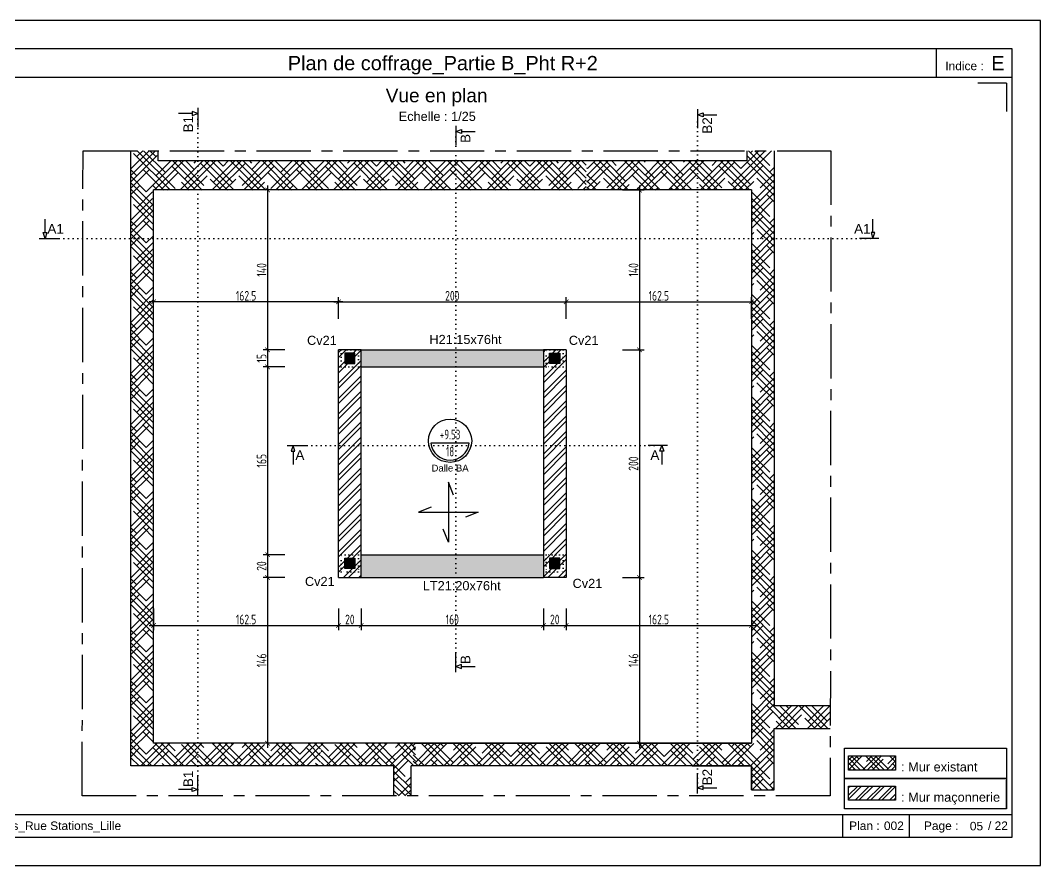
# Model space of a CAD drawing. Header units: millimetres. Extents: x -14819 to 43195, y -10328 to 20814.
# Drawn here: x 19525 to 20421, y 6400 to 7143 of the extents above; entities that cross this region are included whole.
import ezdxf
from ezdxf.enums import TextEntityAlignment as Align

# ---------------------------------------------------------------- set-up
doc = ezdxf.new("R2010")
doc.units = ezdxf.units.MM
doc.header["$PDMODE"] = 3
doc.linetypes.add('AXES', pattern=[50.8, 31.75, -6.35, 6.35, -6.35])
doc.linetypes.add('POINTILLE', pattern=[6.35, 0, -6.35])
for name, color, linetype, lineweight in [('--STR- Porteurs_verticaux', 4, 'Continuous', 35), ('-SOCNA- Fer- Coffrage', 173, 'Continuous', 25), ('Mur_coupe', 7, 'Continuous', 25)]:
    doc.layers.add(name, color=color, linetype=linetype, lineweight=lineweight)
for name, color, linetype in [('-SOCNA- 0', 255, 'Continuous'), ('-SOCNA- Divers', 7, 'Continuous'), ('-SOCNA- Text', 255, 'Continuous'), ('-SOCNA- Textes', 7, 'Continuous')]:
    doc.layers.add(name, color=color, linetype=linetype)
doc.layers.add('-SOCNA- Visible', color=66, linetype='Continuous', plot=False)
doc.styles.add('-ST-Arial', font='arial.ttf')
doc.styles.add('-ST-Isocp', font='isocp.shx', dxfattribs={"width": 0.8})
doc.styles.add('SOCNA- Arial', font='arial.ttf')
doc.dimstyles.new('Copie de -ST-25s', dxfattribs={"dimtxt": 8.5, "dimasz": 4, "dimexe": 4, "dimexo": 5, "dimgap": 1, "dimtad": 1, "dimdec": 1, "dimrnd": 0.5, "dimdsep": 46, "dimtxsty": '-ST-Isocp', "dimblk": 'ARCHTICK', "dimcen": 1.5, "dimdle": 4, "dimclrd": 30, "dimclre": 30, "dimclrt": 6, "dimadec": 1, "dimazin": 0, "dimtfac": 1, "dimtdec": 1, "dimtofl": 0, "dimtmove": 0, "dimatfit": 3, "dimfxl": 15, "dimfxlon": 1, "dimtolj": 1, "dimtzin": 0, "dimlwd": -1, "dimlwe": -1, "dimarcsym": 0})
pattern_1 = [(45, (-14646.7993, 9080.033), (8.4189901, 14.0316502), [63.5, -31.75]), (135, (-14646.7993, 9080.033), (8.4189901, -14.0316502), [63.5, -31.75])]

# ---------------------------------------------------------------- blocks, each defined once
blk = doc.blocks.new('_ArchTick')
at = {"color": 0, "linetype": 'ByBlock', "const_width": 0.15}
blk.add_lwpolyline([(-0.5, -0.5), (0.5, 0.5)], dxfattribs=at)
blk = doc.blocks.new('*D392')
at = {"layer": '-SOCNA- Fer- Coffrage', "color": 30, "ltscale": 1.5, "transparency": 16777216}
for p, q in [((19641.78, 6626.16), (19641.78, 6607.16)), ((19804.08, 6626.16), (19804.08, 6607.16)), ((19637.78, 6611.16), (19808.08, 6611.16))]:
    blk.add_line(p, q, dxfattribs=at)
at = {"layer": 'Defpoints', "color": 0, "ltscale": 1.5, "transparency": 16777216}
for p in [(19804.08, 6690.23), (19641.78, 6677.92), (19804.08, 6611.16)]:
    blk.add_point(p, dxfattribs=at)
at = {"layer": '-SOCNA- Fer- Coffrage', "color": 30, "ltscale": 1.5, "transparency": 16777216, "xscale": 4, "yscale": 4, "zscale": 4, "rotation": 180}
blk.add_blockref('_ArchTick', (19641.78, 6611.16), dxfattribs=at)
at = {"layer": '-SOCNA- Fer- Coffrage', "color": 30, "ltscale": 1.5, "transparency": 16777216, "xscale": 4, "yscale": 4, "zscale": 4}
blk.add_blockref('_ArchTick', (19804.08, 6611.16), dxfattribs=at)
at = {"layer": '-SOCNA- Fer- Coffrage', "color": 6, "ltscale": 1.5, "transparency": 16777216, "insert": (19722.93, 6616.41), "char_height": 8.5, "attachment_point": 5, "style": '-ST-Isocp'}
blk.add_mtext('\\A1;162.5', dxfattribs=at)
blk = doc.blocks.new('*D393')
at = {"layer": '-SOCNA- Fer- Coffrage', "color": 30, "ltscale": 1.5, "transparency": 16777216}
for p, q in [((19804.08, 6626.16), (19804.08, 6607.16)), ((19824.08, 6626.16), (19824.08, 6607.16)), ((19800.08, 6611.16), (19828.08, 6611.16))]:
    blk.add_line(p, q, dxfattribs=at)
at = {"layer": 'Defpoints', "color": 0, "ltscale": 1.5, "transparency": 16777216}
for p in [(19824.08, 6695.7), (19804.08, 6690.23), (19824.08, 6611.16)]:
    blk.add_point(p, dxfattribs=at)
at = {"layer": '-SOCNA- Fer- Coffrage', "color": 30, "ltscale": 1.5, "transparency": 16777216, "xscale": 4, "yscale": 4, "zscale": 4, "rotation": 180}
blk.add_blockref('_ArchTick', (19804.08, 6611.16), dxfattribs=at)
at = {"layer": '-SOCNA- Fer- Coffrage', "color": 30, "ltscale": 1.5, "transparency": 16777216, "xscale": 4, "yscale": 4, "zscale": 4}
blk.add_blockref('_ArchTick', (19824.08, 6611.16), dxfattribs=at)
at = {"layer": '-SOCNA- Fer- Coffrage', "color": 6, "ltscale": 1.5, "transparency": 16777216, "insert": (19814.08, 6616.41), "char_height": 8.5, "attachment_point": 5, "style": '-ST-Isocp'}
blk.add_mtext('\\A1;20', dxfattribs=at)
blk = doc.blocks.new('*D394')
at = {"layer": '-SOCNA- Fer- Coffrage', "color": 30, "ltscale": 1.5, "transparency": 16777216}
for p, q in [((19824.08, 6626.16), (19824.08, 6607.16)), ((19984.08, 6626.16), (19984.08, 6607.16)), ((19820.08, 6611.16), (19988.08, 6611.16))]:
    blk.add_line(p, q, dxfattribs=at)
at = {"layer": 'Defpoints', "color": 0, "ltscale": 1.5, "transparency": 16777216}
for p in [(19824.08, 6695.7), (19984.08, 6695.7), (19984.08, 6611.16)]:
    blk.add_point(p, dxfattribs=at)
at = {"layer": '-SOCNA- Fer- Coffrage', "color": 30, "ltscale": 1.5, "transparency": 16777216, "xscale": 4, "yscale": 4, "zscale": 4, "rotation": 180}
blk.add_blockref('_ArchTick', (19824.08, 6611.16), dxfattribs=at)
at = {"layer": '-SOCNA- Fer- Coffrage', "color": 30, "ltscale": 1.5, "transparency": 16777216, "xscale": 4, "yscale": 4, "zscale": 4}
blk.add_blockref('_ArchTick', (19984.08, 6611.16), dxfattribs=at)
at = {"layer": '-SOCNA- Fer- Coffrage', "color": 6, "ltscale": 1.5, "transparency": 16777216, "insert": (19904.08, 6616.41), "char_height": 8.5, "attachment_point": 5, "style": '-ST-Isocp'}
blk.add_mtext('\\A1;160', dxfattribs=at)
blk = doc.blocks.new('*D379')
at = {"layer": '-SOCNA- Fer- Coffrage', "color": 30, "ltscale": 1.5, "transparency": 16777216}
for p, q in [((19984.08, 6626.16), (19984.08, 6607.16)), ((20004.08, 6626.16), (20004.08, 6607.16)), ((19980.08, 6611.16), (20008.08, 6611.16))]:
    blk.add_line(p, q, dxfattribs=at)
at = {"layer": 'Defpoints', "color": 0, "ltscale": 1.5, "transparency": 16777216}
for p in [(19984.08, 6695.7), (20004.08, 6699.15), (20004.08, 6611.16)]:
    blk.add_point(p, dxfattribs=at)
at = {"layer": '-SOCNA- Fer- Coffrage', "color": 30, "ltscale": 1.5, "transparency": 16777216, "xscale": 4, "yscale": 4, "zscale": 4, "rotation": 180}
blk.add_blockref('_ArchTick', (19984.08, 6611.16), dxfattribs=at)
at = {"layer": '-SOCNA- Fer- Coffrage', "color": 30, "ltscale": 1.5, "transparency": 16777216, "xscale": 4, "yscale": 4, "zscale": 4}
blk.add_blockref('_ArchTick', (20004.08, 6611.16), dxfattribs=at)
at = {"layer": '-SOCNA- Fer- Coffrage', "color": 6, "ltscale": 1.5, "transparency": 16777216, "insert": (19994.08, 6616.41), "char_height": 8.5, "attachment_point": 5, "style": '-ST-Isocp'}
blk.add_mtext('\\A1;20', dxfattribs=at)
blk = doc.blocks.new('*D380')
at = {"layer": '-SOCNA- Fer- Coffrage', "color": 30, "ltscale": 1.5, "transparency": 16777216}
for p, q in [((20004.08, 6626.16), (20004.08, 6607.16)), ((20166.78, 6626.16), (20166.78, 6607.16)), ((20000.08, 6611.16), (20170.78, 6611.16))]:
    blk.add_line(p, q, dxfattribs=at)
at = {"layer": 'Defpoints', "color": 0, "ltscale": 1.5, "transparency": 16777216}
for p in [(20004.08, 6699.15), (20166.78, 6659.72), (20166.78, 6611.16)]:
    blk.add_point(p, dxfattribs=at)
at = {"layer": '-SOCNA- Fer- Coffrage', "color": 30, "ltscale": 1.5, "transparency": 16777216, "xscale": 4, "yscale": 4, "zscale": 4, "rotation": 180}
blk.add_blockref('_ArchTick', (20004.08, 6611.16), dxfattribs=at)
at = {"layer": '-SOCNA- Fer- Coffrage', "color": 30, "ltscale": 1.5, "transparency": 16777216, "xscale": 4, "yscale": 4, "zscale": 4}
blk.add_blockref('_ArchTick', (20166.78, 6611.16), dxfattribs=at)
at = {"layer": '-SOCNA- Fer- Coffrage', "color": 6, "ltscale": 1.5, "transparency": 16777216, "insert": (20085.43, 6616.41), "char_height": 8.5, "attachment_point": 5, "style": '-ST-Isocp'}
blk.add_mtext('\\A1;162.5', dxfattribs=at)
blk = doc.blocks.new('*D381')
at = {"layer": '-SOCNA- Fer- Coffrage', "color": 30, "ltscale": 1.5, "transparency": 16777216}
for p, q in [((19756.85, 6993.72), (19737.85, 6993.72)), ((19741.85, 6997.72), (19741.85, 6849.35)), ((19756.85, 6853.35), (19737.85, 6853.35))]:
    blk.add_line(p, q, dxfattribs=at)
at = {"layer": 'Defpoints', "color": 0, "ltscale": 1.5, "transparency": 16777216}
for p in [(19846.69, 6993.72), (19741.85, 6853.35), (19847.19, 6853.35)]:
    blk.add_point(p, dxfattribs=at)
at = {"layer": '-SOCNA- Fer- Coffrage', "color": 30, "ltscale": 1.5, "transparency": 16777216, "xscale": 4, "yscale": 4, "zscale": 4}
for p, rotation in [((19741.85, 6993.72), 90), ((19741.85, 6853.35), 270)]:
    blk.add_blockref('_ArchTick', p, dxfattribs=dict(at, rotation=rotation))
at = {"layer": '-SOCNA- Fer- Coffrage', "color": 6, "ltscale": 1.5, "transparency": 16777216, "insert": (19736.6, 6923.54), "char_height": 8.5, "attachment_point": 5, "rotation": 90, "style": '-ST-Isocp'}
blk.add_mtext('\\A1;140', dxfattribs=at)
blk = doc.blocks.new('*D382')
at = {"layer": '-SOCNA- Fer- Coffrage', "color": 30, "ltscale": 1.5, "transparency": 16777216}
for p, q in [((19741.85, 6857.35), (19741.85, 6834.35)), ((19756.85, 6853.35), (19737.85, 6853.35)), ((19756.85, 6838.35), (19737.85, 6838.35))]:
    blk.add_line(p, q, dxfattribs=at)
at = {"layer": 'Defpoints', "color": 0, "ltscale": 1.5, "transparency": 16777216}
for p in [(19847.19, 6853.35), (19741.85, 6838.35), (19840.64, 6838.35)]:
    blk.add_point(p, dxfattribs=at)
at = {"layer": '-SOCNA- Fer- Coffrage', "color": 30, "ltscale": 1.5, "transparency": 16777216, "xscale": 4, "yscale": 4, "zscale": 4}
for p, rotation in [((19741.85, 6853.35), 90), ((19741.85, 6838.35), 270)]:
    blk.add_blockref('_ArchTick', p, dxfattribs=dict(at, rotation=rotation))
at = {"layer": '-SOCNA- Fer- Coffrage', "color": 6, "ltscale": 1.5, "transparency": 16777216, "insert": (19736.6, 6845.85), "char_height": 8.5, "attachment_point": 5, "rotation": 90, "style": '-ST-Isocp'}
blk.add_mtext('\\A1;15', dxfattribs=at)
blk = doc.blocks.new('*D383')
at = {"layer": '-SOCNA- Fer- Coffrage', "color": 30, "ltscale": 1.5, "transparency": 16777216}
for p, q in [((19756.85, 6838.35), (19737.85, 6838.35)), ((19741.85, 6842.35), (19741.85, 6669.35)), ((19756.85, 6673.35), (19737.85, 6673.35))]:
    blk.add_line(p, q, dxfattribs=at)
at = {"layer": 'Defpoints', "color": 0, "ltscale": 1.5, "transparency": 16777216}
for p in [(19840.64, 6838.35), (19741.85, 6673.35), (19842.58, 6673.35)]:
    blk.add_point(p, dxfattribs=at)
at = {"layer": '-SOCNA- Fer- Coffrage', "color": 30, "ltscale": 1.5, "transparency": 16777216, "xscale": 4, "yscale": 4, "zscale": 4}
for p, rotation in [((19741.85, 6838.35), 90), ((19741.85, 6673.35), 270)]:
    blk.add_blockref('_ArchTick', p, dxfattribs=dict(at, rotation=rotation))
at = {"layer": '-SOCNA- Fer- Coffrage', "color": 6, "ltscale": 1.5, "transparency": 16777216, "insert": (19736.6, 6755.85), "char_height": 8.5, "attachment_point": 5, "rotation": 90, "style": '-ST-Isocp'}
blk.add_mtext('\\A1;165', dxfattribs=at)
blk = doc.blocks.new('*D384')
at = {"layer": '-SOCNA- Fer- Coffrage', "color": 30, "ltscale": 1.5, "transparency": 16777216}
for p, q in [((20053.47, 6993.72), (20072.47, 6993.72)), ((20068.47, 6997.72), (20068.47, 6849.35)), ((20053.47, 6853.35), (20072.47, 6853.35))]:
    blk.add_line(p, q, dxfattribs=at)
at = {"layer": 'Defpoints', "color": 0, "ltscale": 1.5, "transparency": 16777216}
for p in [(20030.96, 6993.72), (20022.08, 6853.35), (20068.47, 6853.35)]:
    blk.add_point(p, dxfattribs=at)
at = {"layer": '-SOCNA- Fer- Coffrage', "color": 30, "ltscale": 1.5, "transparency": 16777216, "xscale": 4, "yscale": 4, "zscale": 4}
for p, rotation in [((20068.47, 6993.72), 90), ((20068.47, 6853.35), 270)]:
    blk.add_blockref('_ArchTick', p, dxfattribs=dict(at, rotation=rotation))
at = {"layer": '-SOCNA- Fer- Coffrage', "color": 6, "ltscale": 1.5, "transparency": 16777216, "insert": (20063.22, 6923.54), "char_height": 8.5, "attachment_point": 5, "rotation": 90, "style": '-ST-Isocp'}
blk.add_mtext('\\A1;140', dxfattribs=at)
blk = doc.blocks.new('*D385')
at = {"layer": '-SOCNA- Fer- Coffrage', "color": 30, "ltscale": 1.5, "transparency": 16777216}
for p, q in [((20068.47, 6857.35), (20068.47, 6649.35)), ((20053.47, 6853.35), (20072.47, 6853.35)), ((20053.47, 6653.35), (20072.47, 6653.35))]:
    blk.add_line(p, q, dxfattribs=at)
at = {"layer": 'Defpoints', "color": 0, "ltscale": 1.5, "transparency": 16777216}
for p in [(20022.08, 6853.35), (20001.79, 6653.35), (20068.47, 6653.35)]:
    blk.add_point(p, dxfattribs=at)
at = {"layer": '-SOCNA- Fer- Coffrage', "color": 30, "ltscale": 1.5, "transparency": 16777216, "xscale": 4, "yscale": 4, "zscale": 4}
for p, rotation in [((20068.47, 6853.35), 90), ((20068.47, 6653.35), 270)]:
    blk.add_blockref('_ArchTick', p, dxfattribs=dict(at, rotation=rotation))
at = {"layer": '-SOCNA- Fer- Coffrage', "color": 6, "ltscale": 1.5, "transparency": 16777216, "insert": (20063.22, 6753.35), "char_height": 8.5, "attachment_point": 5, "rotation": 90, "style": '-ST-Isocp'}
blk.add_mtext('\\A1;200', dxfattribs=at)
blk = doc.blocks.new('*D386')
at = {"layer": '-SOCNA- Fer- Coffrage', "color": 30, "ltscale": 1.5, "transparency": 16777216}
for p, q in [((20053.47, 6653.35), (20072.47, 6653.35)), ((20068.47, 6657.35), (20068.47, 6503.72)), ((20053.47, 6507.72), (20072.47, 6507.72))]:
    blk.add_line(p, q, dxfattribs=at)
at = {"layer": 'Defpoints', "color": 0, "ltscale": 1.5, "transparency": 16777216}
for p in [(20001.79, 6653.35), (20016.58, 6507.72), (20068.47, 6507.72)]:
    blk.add_point(p, dxfattribs=at)
at = {"layer": '-SOCNA- Fer- Coffrage', "color": 30, "ltscale": 1.5, "transparency": 16777216, "xscale": 4, "yscale": 4, "zscale": 4}
for p, rotation in [((20068.47, 6653.35), 90), ((20068.47, 6507.72), 270)]:
    blk.add_blockref('_ArchTick', p, dxfattribs=dict(at, rotation=rotation))
at = {"layer": '-SOCNA- Fer- Coffrage', "color": 6, "ltscale": 1.5, "transparency": 16777216, "insert": (20063.22, 6580.54), "char_height": 8.5, "attachment_point": 5, "rotation": 90, "style": '-ST-Isocp'}
blk.add_mtext('\\A1;146', dxfattribs=at)
blk = doc.blocks.new('*D387')
at = {"layer": '-SOCNA- Fer- Coffrage', "color": 30, "ltscale": 1.5, "transparency": 16777216}
for p, q in [((19804.08, 6880.53), (19804.08, 6899.53)), ((20004.08, 6880.53), (20004.08, 6899.53)), ((19800.08, 6895.53), (20008.08, 6895.53))]:
    blk.add_line(p, q, dxfattribs=at)
at = {"layer": 'Defpoints', "color": 0, "ltscale": 1.5, "transparency": 16777216}
for p in [(20004.08, 6895.53), (20004.08, 6853.35), (19804.08, 6833.48)]:
    blk.add_point(p, dxfattribs=at)
at = {"layer": '-SOCNA- Fer- Coffrage', "color": 30, "ltscale": 1.5, "transparency": 16777216, "xscale": 4, "yscale": 4, "zscale": 4, "rotation": 180}
blk.add_blockref('_ArchTick', (19804.08, 6895.53), dxfattribs=at)
at = {"layer": '-SOCNA- Fer- Coffrage', "color": 30, "ltscale": 1.5, "transparency": 16777216, "xscale": 4, "yscale": 4, "zscale": 4}
blk.add_blockref('_ArchTick', (20004.08, 6895.53), dxfattribs=at)
at = {"layer": '-SOCNA- Fer- Coffrage', "color": 6, "ltscale": 1.5, "transparency": 16777216, "insert": (19904.08, 6900.78), "char_height": 8.5, "attachment_point": 5, "style": '-ST-Isocp'}
blk.add_mtext('\\A1;200', dxfattribs=at)
blk = doc.blocks.new('*U377')
at = {"layer": '-SOCNA- 0', "color": 7}
for p, q in [((1917, 1385), (1917, 1435)), ((2050, 1385), (2050, 1425)), ((50, 1385), (2050, 1385)), ((50, 90), (2050, 90)), ((1752.4, 50), (1752.4, 90)), ((1870, 50), (1870, 90))]:
    blk.add_line(p, q, dxfattribs=at)
blk.add_lwpolyline([(50, 50), (2050, 50), (2050, 1435), (50, 1435)], close=True, dxfattribs=at)
at = {"layer": '-SOCNA- Visible', "color": 7}
for p, q in [((2040, 1375), (1990, 1375)), ((2040, 1375), (2040, 1325)), ((2040, 100), (2040, 150)), ((2040, 100), (1990, 100))]:
    blk.add_line(p, q, dxfattribs=at)
at = {"layer": '-SOCNA- Visible'}
blk.add_lwpolyline([(0, 0), (2100, 0), (2100, 1485), (0, 1485)], close=True, dxfattribs=at)
at = {"layer": '-SOCNA- Text', "color": 7, "style": 'SOCNA- Arial'}
for s, p in [('Indice :', (1932.6, 1405)), ('Plan : ', (1763.7, 70)), ('Page : ', (1895.1, 70)), ('/ 22', (2007.6, 70))]:
    blk.add_text(s, height=15, dxfattribs=at).set_placement(p, align=Align.MIDDLE_LEFT)
for tag, p in [('TITRE', (1050, 1410)), ('INDICE', (2024.9, 1410))]:
    blk.add_attdef(tag, text='', height=25, dxfattribs=at).set_placement(p, align=Align.MIDDLE_CENTER)
for tag, p in [("NOM_D'AFFAIRE", (160, 70)), ('PLAN', (1824.8, 70))]:
    blk.add_attdef(tag, text='', height=15, dxfattribs=at).set_placement(p, align=Align.MIDDLE_LEFT)
blk = doc.blocks.new('*U333')
at = {"layer": '-SOCNA- Textes', "color": 1}
for p, q in [((-77, 6.3), (-77, 6.3)), ((-11.8, -19), (-79.3, -19)), ((-12, -32.8), (-12, -32.8))]:
    blk.add_line(p, q, dxfattribs=at)
blk.add_circle((-45.6, -15), 38, dxfattribs=at)
blk.add_arc((-45.6, -15), 34, 186.7563, 353.2437, dxfattribs=at)
at = {"layer": '-SOCNA- Textes', "color": 6, "style": '-ST-Isocp', "width": 0.75}
blk.add_attdef('NIVEAU_FINI', text='', height=14, dxfattribs=at).set_placement((-45.6, 32.7), align=Align.MIDDLE_CENTER)
at = {"layer": '-SOCNA- Textes', "style": '-ST-Isocp', "width": 0.75}
for tag, p in [('NIVEAU_BRUT', (-45.6, -4)), ('EPAISSEUR_DE_LA_DALLE', (-45.6, -34))]:
    blk.add_attdef(tag, text='', height=17, dxfattribs=at).set_placement(p, align=Align.MIDDLE_CENTER)
at = {"layer": '-SOCNA- Textes', "color": 6, "style": '-ST-Arial'}
blk.add_attdef('INFO', text='', height=12, dxfattribs=at).set_placement((-45.6, -63), align=Align.MIDDLE_CENTER)
blk = doc.blocks.new('*U378')
at = {"layer": '-SOCNA- Divers', "color": 8}
for p, q in [((-779.7, 0), (-739.7, 0)), ((12, 0), (-28, 0))]:
    blk.add_line(p, q, dxfattribs=at)
at = {"layer": '-SOCNA- Divers', "color": 221, "linetype": 'POINTILLE', "ltscale": 1.5}
blk.add_line((0, 0), (-767.7, 0), dxfattribs=at)
at = {"layer": '-SOCNA- Divers'}
for points in [[(-767.7, 12), (-767.7, 40)], [(0, 12), (0, 40)]]:
    blk.add_lwpolyline(points, dxfattribs=at)
for points in [[(-767.7, 0), (-771.7, 12), (-763.7, 12)], [(0, 0), (4, 12), (-4, 12)]]:
    blk.add_lwpolyline(points, close=True, dxfattribs=at)
at = {"layer": '-SOCNA- Divers', "style": '-ST-Arial'}
blk.add_attdef('REP2', text='', height=20, rotation=180, dxfattribs=at).set_placement((-762.7, 19.7), align=Align.MIDDLE_RIGHT)
blk.add_attdef('REP1', text='', height=20, rotation=180, dxfattribs=at).set_placement((-5, 19.7), align=Align.MIDDLE_LEFT)
blk = doc.blocks.new('*U376')
at = {"layer": '-SOCNA- Divers', "color": 221, "linetype": 'POINTILLE', "ltscale": 1.5}
blk.add_line((0, 0), (-1113.9, 0), dxfattribs=at)
at = {"layer": '-SOCNA- Divers', "color": 8}
for p, q in [((12, 0), (-28, 0)), ((-1125.9, 0), (-1085.9, 0))]:
    blk.add_line(p, q, dxfattribs=at)
at = {"layer": '-SOCNA- Divers'}
for points in [[(-1113.9, 12), (-1113.9, 40)], [(0, 12), (0, 40)]]:
    blk.add_lwpolyline(points, dxfattribs=at)
for points in [[(-1113.9, 0), (-1117.9, 12), (-1109.9, 12)], [(0, 0), (4, 12), (-4, 12)]]:
    blk.add_lwpolyline(points, close=True, dxfattribs=at)
at = {"layer": '-SOCNA- Divers', "style": '-ST-Arial'}
blk.add_attdef('REP2', text='', height=20, rotation=180, dxfattribs=at).set_placement((-1108.9, 19.7), align=Align.MIDDLE_RIGHT)
blk.add_attdef('REP1', text='', height=20, rotation=180, dxfattribs=at).set_placement((-5, 19.7), align=Align.MIDDLE_LEFT)
blk = doc.blocks.new('*D388')
at = {"layer": '-SOCNA- Fer- Coffrage', "color": 30, "ltscale": 1.5, "transparency": 16777216}
for p, q in [((20004.08, 6880.53), (20004.08, 6899.53)), ((20166.78, 6880.53), (20166.78, 6899.53)), ((20000.08, 6895.53), (20170.78, 6895.53))]:
    blk.add_line(p, q, dxfattribs=at)
at = {"layer": 'Defpoints', "color": 0, "ltscale": 1.5, "transparency": 16777216}
for p in [(20166.78, 6895.53), (20166.78, 6843.35), (20004.08, 6835.11)]:
    blk.add_point(p, dxfattribs=at)
at = {"layer": '-SOCNA- Fer- Coffrage', "color": 30, "ltscale": 1.5, "transparency": 16777216, "xscale": 4, "yscale": 4, "zscale": 4, "rotation": 180}
blk.add_blockref('_ArchTick', (20004.08, 6895.53), dxfattribs=at)
at = {"layer": '-SOCNA- Fer- Coffrage', "color": 30, "ltscale": 1.5, "transparency": 16777216, "xscale": 4, "yscale": 4, "zscale": 4}
blk.add_blockref('_ArchTick', (20166.78, 6895.53), dxfattribs=at)
at = {"layer": '-SOCNA- Fer- Coffrage', "color": 6, "ltscale": 1.5, "transparency": 16777216, "insert": (20085.43, 6900.78), "char_height": 8.5, "attachment_point": 5, "style": '-ST-Isocp'}
blk.add_mtext('\\A1;162.5', dxfattribs=at)
blk = doc.blocks.new('*D389')
at = {"layer": '-SOCNA- Fer- Coffrage', "color": 30, "ltscale": 1.5, "transparency": 16777216}
for p, q in [((19641.78, 6880.53), (19641.78, 6899.53)), ((19804.08, 6880.53), (19804.08, 6899.53)), ((19808.08, 6895.53), (19637.78, 6895.53))]:
    blk.add_line(p, q, dxfattribs=at)
at = {"layer": 'Defpoints', "color": 0, "ltscale": 1.5, "transparency": 16777216}
for p in [(19641.78, 6895.53), (19641.78, 6853.35), (19804.08, 6826.26)]:
    blk.add_point(p, dxfattribs=at)
at = {"layer": '-SOCNA- Fer- Coffrage', "color": 30, "ltscale": 1.5, "transparency": 16777216, "xscale": 4, "yscale": 4, "zscale": 4, "rotation": 180}
blk.add_blockref('_ArchTick', (19641.78, 6895.53), dxfattribs=at)
at = {"layer": '-SOCNA- Fer- Coffrage', "color": 30, "ltscale": 1.5, "transparency": 16777216, "xscale": 4, "yscale": 4, "zscale": 4}
blk.add_blockref('_ArchTick', (19804.08, 6895.53), dxfattribs=at)
at = {"layer": '-SOCNA- Fer- Coffrage', "color": 6, "ltscale": 1.5, "transparency": 16777216, "insert": (19722.93, 6900.78), "char_height": 8.5, "attachment_point": 5, "style": '-ST-Isocp'}
blk.add_mtext('\\A1;162.5', dxfattribs=at)
blk = doc.blocks.new('A$C5A907F53')
at = {"layer": '-SOCNA- Fer- Coffrage', "ltscale": 1.5}
h = blk.add_hatch(color=244, dxfattribs=at)
h.dxf.hatch_style = 1
h.paths.add_polyline_path([(-3, 3), (-3, 12), (-12, 12), (-12, 3)])
at = {"layer": '-SOCNA- Fer- Coffrage', "color": 173, "ltscale": 1.5}
blk.add_lwpolyline([(-12, 12), (-3, 12), (-3, 3), (-12, 3)], close=True, dxfattribs=at)
at = {"layer": '-SOCNA- Visible', "color": 173, "linetype": 'POINTILLE', "ltscale": 0.5}
blk.add_lwpolyline([(-15, 15), (0, 15), (0, 0), (-15, 0)], close=True, dxfattribs=at)
blk = doc.blocks.new('*D390')
at = {"layer": '-SOCNA- Fer- Coffrage', "color": 30, "ltscale": 1.5, "transparency": 16777216}
for p, q in [((19756.85, 6653.35), (19737.85, 6653.35)), ((19741.85, 6657.35), (19741.85, 6503.72)), ((19756.85, 6507.72), (19737.85, 6507.72))]:
    blk.add_line(p, q, dxfattribs=at)
at = {"layer": 'Defpoints', "color": 0, "ltscale": 1.5, "transparency": 16777216}
for p in [(19804.08, 6653.35), (19741.85, 6507.72), (19809.08, 6507.72)]:
    blk.add_point(p, dxfattribs=at)
at = {"layer": '-SOCNA- Fer- Coffrage', "color": 30, "ltscale": 1.5, "transparency": 16777216, "xscale": 4, "yscale": 4, "zscale": 4}
for p, rotation in [((19741.85, 6653.35), 90), ((19741.85, 6507.72), 270)]:
    blk.add_blockref('_ArchTick', p, dxfattribs=dict(at, rotation=rotation))
at = {"layer": '-SOCNA- Fer- Coffrage', "color": 6, "ltscale": 1.5, "transparency": 16777216, "insert": (19736.6, 6580.54), "char_height": 8.5, "attachment_point": 5, "rotation": 90, "style": '-ST-Isocp'}
blk.add_mtext('\\A1;146', dxfattribs=at)
blk = doc.blocks.new('*D391')
at = {"layer": '-SOCNA- Fer- Coffrage', "color": 30, "ltscale": 1.5, "transparency": 16777216}
for p, q in [((19741.85, 6677.35), (19741.85, 6649.35)), ((19756.85, 6673.35), (19737.85, 6673.35)), ((19756.85, 6653.35), (19737.85, 6653.35))]:
    blk.add_line(p, q, dxfattribs=at)
at = {"layer": 'Defpoints', "color": 0, "ltscale": 1.5, "transparency": 16777216}
for p in [(19840.44, 6673.35), (19741.85, 6653.35), (19840.44, 6653.35)]:
    blk.add_point(p, dxfattribs=at)
at = {"layer": '-SOCNA- Fer- Coffrage', "color": 30, "ltscale": 1.5, "transparency": 16777216, "xscale": 4, "yscale": 4, "zscale": 4}
for p, rotation in [((19741.85, 6673.35), 90), ((19741.85, 6653.35), 270)]:
    blk.add_blockref('_ArchTick', p, dxfattribs=dict(at, rotation=rotation))
at = {"layer": '-SOCNA- Fer- Coffrage', "color": 6, "ltscale": 1.5, "transparency": 16777216, "insert": (19736.6, 6663.35), "char_height": 8.5, "attachment_point": 5, "rotation": 90, "style": '-ST-Isocp'}
blk.add_mtext('\\A1;20', dxfattribs=at)
blk = doc.blocks.new('-ST-portée_2_appuis')
at = {"layer": '-SOCNA- Divers'}
blk.add_lwpolyline([(-20, 6), (-35, 0), (35, 0), (20, -6)], dxfattribs=at)
blk = doc.blocks.new('A$C4DED6073')
at = {"layer": '-SOCNA- Divers'}
blk.add_blockref('-ST-portée_2_appuis', (0, 0), dxfattribs=at)
blk = doc.blocks.new('A$C2408086A')
at = {"color": 2, "ltscale": 1.5, "xscale": 1.5, "yscale": 1.5, "zscale": 1.5, "rotation": 180}
blk.add_blockref('A$C4DED6073', (-52.5, 0), dxfattribs=at)
blk = doc.blocks.new('*U342')
at = {"layer": '-SOCNA- Divers', "color": 221, "linetype": 'POINTILLE', "ltscale": 1.5}
blk.add_line((0, 0), (-1401, 0), dxfattribs=at)
at = {"layer": '-SOCNA- Divers', "color": 8}
for p, q in [((12, 0), (-28, 0)), ((-1413, 0), (-1373, 0))]:
    blk.add_line(p, q, dxfattribs=at)
at = {"layer": '-SOCNA- Divers'}
for points in [[(-1401, 12), (-1401, 40)], [(0, 12), (0, 40)]]:
    blk.add_lwpolyline(points, dxfattribs=at)
for points in [[(-1401, 0), (-1405, 12), (-1397, 12)], [(0, 0), (4, 12), (-4, 12)]]:
    blk.add_lwpolyline(points, close=True, dxfattribs=at)
at = {"layer": '-SOCNA- Divers', "style": '-ST-Arial'}
blk.add_attdef('REP2', text='', height=20, rotation=180, dxfattribs=at).set_placement((-1396, 19.7), align=Align.MIDDLE_RIGHT)
blk.add_attdef('REP1', text='', height=20, rotation=180, dxfattribs=at).set_placement((-5, 19.7), align=Align.MIDDLE_LEFT)
blk = doc.blocks.new('*U343')
at = {"layer": '-SOCNA- Divers', "color": 221, "linetype": 'POINTILLE', "ltscale": 1.5}
blk.add_line((0, 0), (-1407.5, 0), dxfattribs=at)
at = {"layer": '-SOCNA- Divers', "color": 8}
for p, q in [((12, 0), (-28, 0)), ((-1419.5, 0), (-1379.5, 0))]:
    blk.add_line(p, q, dxfattribs=at)
at = {"layer": '-SOCNA- Divers'}
for points in [[(0, 0), (4, -12), (-4, -12)], [(-1407.5, 0), (-1411.5, -12), (-1403.5, -12)]]:
    blk.add_lwpolyline(points, close=True, dxfattribs=at)
for points in [[(-1407.5, -12), (-1407.5, -40)], [(0, -12), (0, -40)]]:
    blk.add_lwpolyline(points, dxfattribs=at)
at = {"layer": '-SOCNA- Divers', "style": '-ST-Arial'}
blk.add_attdef('REP2', text='', height=20, rotation=180, dxfattribs=at).set_placement((-1402.5, -20), align=Align.MIDDLE_RIGHT)
blk.add_attdef('REP1', text='', height=20, rotation=180, dxfattribs=at).set_placement((-5, -20), align=Align.MIDDLE_LEFT)
blk = doc.blocks.new('*U341')
at = {"layer": '-SOCNA- Divers', "color": 221, "linetype": 'POINTILLE', "ltscale": 1.5}
blk.add_line((0, 0), (-1723.6, 0), dxfattribs=at)
at = {"layer": '-SOCNA- Divers', "color": 8}
for p, q in [((12, 0), (-28, 0)), ((-1735.6, 0), (-1695.6, 0))]:
    blk.add_line(p, q, dxfattribs=at)
at = {"layer": '-SOCNA- Divers'}
for points in [[(0, 0), (4, -12), (-4, -12)], [(-1723.6, 0), (-1727.6, -12), (-1719.6, -12)]]:
    blk.add_lwpolyline(points, close=True, dxfattribs=at)
for points in [[(-1723.6, -12), (-1723.6, -40)], [(0, -12), (0, -40)]]:
    blk.add_lwpolyline(points, dxfattribs=at)
at = {"layer": '-SOCNA- Divers', "style": '-ST-Arial'}
blk.add_attdef('REP2', text='', height=20, rotation=180, dxfattribs=at).set_placement((-1718.6, -20), align=Align.MIDDLE_RIGHT)
blk.add_attdef('REP1', text='', height=20, rotation=180, dxfattribs=at).set_placement((-5, -20), align=Align.MIDDLE_LEFT)

msp = doc.modelspace()

# ---------------------------------------------------------------- hatches: boundary and pattern name
at = {"layer": '-SOCNA- Fer- Coffrage', "ltscale": 1.5}
h = msp.add_hatch(dxfattribs=at)
h.set_pattern_fill('HOUND', color=8, scale=2.5, angle=45)
h.set_pattern_definition(pattern_1)
h.paths.add_polyline_path([(19641.78, 6643.69), (19641.78, 6663.69), (19641.78, 6823.35), (19641.78, 6843.35), (19640.78, 6993.72), (19790.58, 6993.72), (19810.58, 6993.72), (19902.58, 6993.72), (19922.58, 6993.72), (19996.85, 6993.72), (20016.85, 6993.72), (20021.78, 6993.72), (20021.78, 7019.22), (19644.78, 7019.22), (19644.78, 7028.25), (19622.03, 7028.25), (19621.78, 6526.72), (19641.78, 6526.72)])
h = msp.add_hatch(dxfattribs=at)
h.set_pattern_fill('HOUND', color=8, scale=2.5, angle=45)
h.set_pattern_definition([(45, (-15134.8523, 7730.888), (8.4189901, 14.0316502), [63.5, -31.75]), (135, (-15134.8523, 7730.888), (8.4189901, -14.0316502), [63.5, -31.75])])
h.paths.add_polyline_path([(20166.78, 6643.73), (20166.78, 6643.72), (20166.78, 6507.72), (19869.82, 6507.72), (19869.82, 6487.72), (20166.78, 6487.72), (20166.78, 6466.72), (20186.78, 6466.72), (20186.78, 6520.78), (20236.05, 6520.78), (20236.07, 6540.72), (20186.78, 6540.78), (20186.78, 7028.25), (20162.78, 7028.25), (20162.78, 7019.22), (20022.35, 7019.22), (20022.35, 6993.72), (20166.78, 6993.72), (20166.78, 6663.72), (20166.78, 6663.73)])
h = msp.add_hatch(dxfattribs=at)
h.set_pattern_fill('ANSI32', color=8)
h.set_pattern_definition([(45, (-15777.623, -1547.491), (-6.735192, 6.735192), []), (45, (-15773.133, -1547.491), (-6.735192, 6.735192), [])])
h.paths.add_polyline_path([(19984.08, 6853.35), (19984.08, 6653.35), (20004.08, 6653.35), (20004.08, 6853.35)])
h.paths.add_polyline_path([(19824.08, 6653.35), (19824.08, 6853.35), (19804.08, 6853.35), (19804.08, 6653.35)])
h = msp.add_hatch(color=54, dxfattribs=at)
h.dxf.hatch_style = 1
h.paths.add_polyline_path([(19984.08, 6853.35), (19907.22, 6853.35), (19907.22, 6838.35), (19984.08, 6838.35)])
h.paths.add_polyline_path([(19907.22, 6853.35), (19824.08, 6853.35), (19824.08, 6838.35), (19907.22, 6838.35)])
h = msp.add_hatch(color=54, dxfattribs=at)
h.dxf.hatch_style = 1
h.paths.add_polyline_path([(19984.08, 6673.35), (19824.08, 6673.35), (19824.08, 6653.35), (19984.08, 6653.35)])
h = msp.add_hatch(dxfattribs=at)
h.set_pattern_fill('HOUND', color=8, scale=2.5, angle=45)
h.set_pattern_definition(pattern_1)
h.paths.add_polyline_path([(19788.34, 6507.72), (19641.78, 6507.72), (19641.78, 6526.72), (19621.78, 6526.72), (19621.78, 6487.72), (19788.34, 6487.72)])
h = msp.add_hatch(dxfattribs=at)
h.set_pattern_fill('HOUND', color=8, scale=2.5, angle=45)
h.set_pattern_definition(pattern_1)
h.paths.add_polyline_path([(19852.81, 6461.44), (19867.81, 6461.44), (19867.81, 6487.72), (19871.78, 6487.72), (19871.78, 6507.72), (19788.78, 6507.72), (19788.78, 6487.72), (19852.81, 6487.72)])
h = msp.add_hatch(dxfattribs=at)
h.set_pattern_fill('HOUND', color=8, scale=1.875, angle=45)
h.set_pattern_definition([(45, (-4951.375, 3995.4944), (6.3142426, 10.52373764), [47.625, -23.8125]), (135, (-4951.375, 3995.4944), (6.3142426, -10.52373764), [47.625, -23.8125])])
h.paths.add_polyline_path([(20252.05, 6496.65), (20252.05, 6484.16), (20293.37, 6484.16), (20293.37, 6496.65)])
h = msp.add_hatch(dxfattribs=at)
h.set_pattern_fill('ANSI32', color=8, scale=0.75)
h.set_pattern_definition([(45, (-6526.375, 5556.766), (-5.051394, 5.051394), []), (45, (-6523.0075, 5556.766), (-5.051394, 5.051394), [])])
h.paths.add_polyline_path([(20252.05, 6470.05), (20252.05, 6457.56), (20293.37, 6457.56), (20293.37, 6470.05)])

# ---------------------------------------------------------------- linework, layer by layer
at = {"layer": '--STR- Porteurs_verticaux', "color": 4}
for p, q in [((20166.78, 6507.72), (19871.78, 6507.72)), ((20114.78, 6487.72), (20166.78, 6487.72)), ((20166.78, 6487.72), (20166.78, 6466.72))]:
    msp.add_line(p, q, dxfattribs=at)
at = {"layer": '-SOCNA- Fer- Coffrage', "color": 4, "ltscale": 1.5}
for p, q in [((19804.08, 6653.35), (19804.08, 6853.35)), ((19824.08, 6853.35), (19804.08, 6853.35)), ((19824.08, 6653.35), (19824.08, 6853.35)), ((19984.08, 6853.35), (19984.08, 6653.35)), ((20004.08, 6853.35), (19984.08, 6853.35)), ((20004.08, 6853.35), (20004.08, 6653.35)), ((19804.08, 6653.35), (19824.08, 6653.35)), ((20004.08, 6653.35), (19984.08, 6653.35))]:
    msp.add_line(p, q, dxfattribs=at)
at = {"layer": '-SOCNA- Fer- Coffrage', "color": 2, "ltscale": 1.5}
for p, q in [((19824.08, 6853.35), (19984.08, 6853.35)), ((19824.08, 6838.35), (19984.08, 6838.35)), ((19824.08, 6673.35), (19984.08, 6673.35)), ((19824.08, 6653.35), (19984.08, 6653.35))]:
    msp.add_line(p, q, dxfattribs=at)
at = {"layer": '-SOCNA- Fer- Coffrage', "color": 2, "linetype": 'AXES', "ltscale": 1.5, "elevation": 2038.52}
msp.add_lwpolyline([(19579.76, 7028.25), (20236.66, 7028.25), (20235.97, 6461.44), (19579.07, 6461.44)], close=True, dxfattribs=at)
at = {"layer": '-SOCNA- Fer- Coffrage', "color": 2, "ltscale": 1.5}
for points in [[(20248.63, 6503.41), (20390.76, 6503.41), (20390.76, 6476.81), (20248.63, 6476.81)], [(20248.63, 6476.81), (20390.76, 6476.81), (20390.76, 6450.21), (20248.63, 6450.21)]]:
    msp.add_lwpolyline(points, close=True, dxfattribs=at)
at = {"layer": '-SOCNA- Fer- Coffrage', "color": 4, "ltscale": 1.5}
for points in [[(20252.05, 6496.65), (20293.37, 6496.65), (20293.37, 6484.16), (20252.05, 6484.16)], [(20252.05, 6470.05), (20293.37, 6470.05), (20293.37, 6457.56), (20252.05, 6457.56)]]:
    msp.add_lwpolyline(points, close=True, dxfattribs=at)
at = {"layer": 'Mur_coupe', "color": 4}
for p, q in [((20186.78, 7028.25), (20186.78, 6540.78)), ((20186.78, 6540.78), (20236.07, 6540.78)), ((20186.78, 6466.72), (20186.78, 6520.78)), ((20186.78, 6520.78), (20236.05, 6520.78)), ((20166.78, 6466.72), (20186.78, 6466.72))]:
    msp.add_line(p, q, dxfattribs=at)
at = {"layer": 'Mur_coupe', "color": 4, "flags": 128}
for points in [[(19621.78, 6526.72), (19621.78, 7028.25)], [(19645.78, 7019.22), (19645.78, 7028.25)], [(20162.78, 7028.25), (20162.78, 7019.22), (20144.78, 7019.22)], [(20144.78, 7019.22), (19645.78, 7019.22)], [(20166.78, 6993.72), (19790.58, 6993.72), (19641.78, 6993.72)], [(19641.78, 6853.35), (19641.78, 6993.72)], [(20166.78, 6993.72), (20166.78, 6663.72)], [(20166.78, 6993.72), (20166.78, 6663.72)], [(19641.78, 6663.69), (19641.78, 6853.35)], [(19641.78, 6526.72), (19641.78, 6663.69)], [(20166.78, 6663.72), (20166.78, 6507.72)], [(20166.78, 6659.72), (20166.78, 6507.72)], [(19688.78, 6487.72), (19621.78, 6487.72), (19621.78, 6526.72)], [(19641.78, 6507.72), (19641.78, 6526.72)], [(19688.78, 6507.72), (19641.78, 6507.72)], [(19871.78, 6507.72), (19688.78, 6507.72)], [(19852.81, 6487.72), (19688.78, 6487.72)], [(20114.78, 6487.72), (19867.81, 6487.72)]]:
    msp.add_lwpolyline(points, dxfattribs=at)
at = {"layer": 'Mur_coupe', "color": 4, "elevation": -195, "flags": 128}
for points in [[(19852.81, 6461.44), (19852.81, 6487.72)], [(19867.81, 6461.44), (19867.81, 6487.72)]]:
    msp.add_lwpolyline(points, dxfattribs=at)

# ---------------------------------------------------------------- block references
at = {"layer": '-SOCNA- 0', "xscale": 0.5, "yscale": 0.5, "zscale": 0.5}
msp.add_blockref('*U377', (19370.76, 6400.21), dxfattribs=at).add_auto_attribs({'INDICE': 'E', 'PLAN': '002', "NOM_D'AFFAIRE": '19236_Quartus_Rue Stations_Lille', 'TITRE': 'Plan de coffrage_Partie B_Pht R+2'})
at = {"layer": '-SOCNA- Divers', "ltscale": 1.5, "xscale": 0.421875, "yscale": 0.421875, "zscale": 0.421875}
for name, p, rotation, values in [('*U343', (19680.59, 6467.06), 270, {'REP2': 'B1', 'REP1': 'B1'}), ('*U341', (19546.37, 6951.23), 180, {'REP2': 'A1', 'REP1': 'A1'})]:
    msp.add_blockref(name, p, dxfattribs=dict(at, rotation=rotation)).add_auto_attribs(values)
at = {"layer": '-SOCNA- Divers', "ltscale": 1.5}
ref = msp.add_blockref('*U342', (20119.49, 6468.67), dxfattribs=dict(at, xscale=0.421875, yscale=0.421875, zscale=0.421875, rotation=270))
ref.add_attrib('REP2', 'B2', dxfattribs={"height": 8.438, "rotation": 90, "style": '-ST-Arial'}).set_placement((20127.97, 7057.63), align=Align.MIDDLE_RIGHT)
ref.add_attrib('REP1', 'B2', dxfattribs={"height": 8.438, "rotation": 90, "style": '-ST-Arial'}).set_placement((20127.97, 6470.78), align=Align.MIDDLE_LEFT)
ref = msp.add_blockref('*U376', (19907.22, 6575.13, -195), dxfattribs=dict(at, xscale=0.421875, yscale=0.421875, zscale=0.421875, rotation=270))
ref.add_attrib('REP2', 'B', dxfattribs={"height": 8.44, "rotation": 90, "style": '-ST-Arial'}).set_placement((19915.65, 7042.95, -195), align=Align.MIDDLE_RIGHT)
ref.add_attrib('REP1', 'B', dxfattribs={"height": 8.44, "rotation": 90, "style": '-ST-Arial'}).set_placement((19915.65, 6577.24, -195), align=Align.MIDDLE_LEFT)
ref = msp.add_blockref('*U378', (19764.18, 6769.32, -195), dxfattribs=dict(at, xscale=0.421875, yscale=0.421875, zscale=0.421875, rotation=180))
ref.add_attrib('REP2', 'A', dxfattribs={"height": 8.44, "rotation": 360, "style": '-ST-Arial'}).set_placement((20085.94, 6760.88, -195), align=Align.MIDDLE_RIGHT)
ref.add_attrib('REP1', 'A', dxfattribs={"height": 8.44, "rotation": 360, "style": '-ST-Arial'}).set_placement((19766.29, 6760.88, -195), align=Align.MIDDLE_LEFT)
at = {"layer": '-SOCNA- Fer- Coffrage', "color": 173, "ltscale": 1.5, "xscale": -1}
msp.add_blockref('A$C5A907F53', (19806.58, 6838.35), dxfattribs=at)
at = {"layer": '-SOCNA- Fer- Coffrage', "color": 173, "ltscale": 1.5}
msp.add_blockref('A$C5A907F53', (20001.58, 6838.35), dxfattribs=at)
at = {"layer": '-SOCNA- Fer- Coffrage', "color": 173, "ltscale": 1.5, "xscale": 0.5, "yscale": 0.5, "zscale": 0.5}
for p, rotation in [((19900.6, 6736.92), 89.99999999999997), ((19874.35, 6710.67), 180)]:
    msp.add_blockref('A$C2408086A', p, dxfattribs=dict(at, rotation=rotation))
at = {"layer": '-SOCNA- Fer- Coffrage', "color": 173, "ltscale": 1.5, "rotation": 180}
msp.add_blockref('A$C5A907F53', (19806.58, 6673.35), dxfattribs=at)
at = {"layer": '-SOCNA- Fer- Coffrage', "color": 173, "ltscale": 1.5, "xscale": -1, "rotation": 180}
msp.add_blockref('A$C5A907F53', (20001.58, 6673.35), dxfattribs=at)
at = {"layer": '-SOCNA- Textes', "ltscale": 1.5}
ref = msp.add_blockref('*U333', (19924.91, 6780.92, -195), dxfattribs=dict(at, xscale=0.5, yscale=0.5, zscale=0.5))
ref.add_attrib('NIVEAU_BRUT', '+9.53', dxfattribs={"height": 8.5, "style": '-ST-Isocp', "width": 0.75}).set_placement((19902.13, 6778.91, -195), align=Align.MIDDLE_CENTER)
ref.add_attrib('EPAISSEUR_DE_LA_DALLE', '18', dxfattribs={"height": 8.5, "style": '-ST-Isocp', "width": 0.75}).set_placement((19902.13, 6763.91, -195), align=Align.MIDDLE_CENTER)
ref.add_attrib('INFO', 'Dalle BA', dxfattribs={"color": 6, "height": 6, "style": '-ST-Arial'}).set_placement((19902.13, 6749.41, -195), align=Align.MIDDLE_CENTER)

# ---------------------------------------------------------------- texts
at = {"layer": '-SOCNA- Fer- Coffrage', "color": 2, "style": '-ST-Arial'}
for p in [(19776.52, 6857.64, -390), (20006.41, 6857.66, -195), (20009.72, 6644.14, -195)]:
    msp.add_text('Cv21', height=8, dxfattribs=at).set_placement(p)
at = {"layer": '-SOCNA- Fer- Coffrage', "color": 7, "style": '-ST-Arial'}
for s, p in [(': Mur existant', (20298.24, 6482.93)), (': Mur maçonnerie', (20298.24, 6456.33))]:
    msp.add_text(s, height=8, dxfattribs=at).set_placement(p)
at = {"layer": '-SOCNA- Fer- Coffrage', "color": 7, "ltscale": 1.5, "attachment_point": 1, "style": '-ST-Arial'}
for s, width, insert, char_height in [('Vue en plan', 438.3148, (19845.57, 7082.81, 195), 12), ('Echelle : 1/25', 302.2425, (19857.03, 7062.4, 195), 8)]:
    msp.add_mtext_dynamic_manual_height_columns(s, width=width, gutter_width=153.03, heights=[0], dxfattribs=dict(at, insert=insert, char_height=char_height))
at = {"layer": '-SOCNA- Fer- Coffrage', "color": 2, "ltscale": 1.5, "char_height": 8, "attachment_point": 1, "style": '-ST-Arial'}
for s, insert in [('H21:15x76ht', (19883.98, 6866.42, -390)), ('LT21:20x76ht', (19878.17, 6650.13))]:
    msp.add_mtext_dynamic_manual_height_columns(s, width=302.2425, gutter_width=153.03, heights=[0], dxfattribs=dict(at, insert=insert))
at = {"layer": '-SOCNA- Fer- Coffrage', "color": 2, "insert": (19774.67, 6653.84, -195), "char_height": 8, "attachment_point": 1, "style": '-ST-Arial'}
msp.add_mtext_dynamic_manual_height_columns('Cv21', width=302.2425, gutter_width=153.03, heights=[0], dxfattribs=at)
at = {"layer": '-SOCNA- Text', "color": 7, "style": 'SOCNA- Arial'}
msp.add_text('05', height=7.5, dxfattribs=at).set_placement((20358.62, 6434.9), align=Align.MIDDLE_LEFT)

# ---------------------------------------------------------------- dimensions: what is measured, and where the dimension line sits
at = {"layer": '-SOCNA- Fer- Coffrage', "color": 173, "ltscale": 1.5}
for base, p1, p2, picture, middle in [((19741.85, 6853.35), (19846.69, 6993.72), (19847.19, 6853.35), '*D381', (19736.6, 6923.54)), ((20068.47, 6853.35), (20030.96, 6993.72), (20022.08, 6853.35), '*D384', (20063.22, 6923.54)), ((19741.85, 6507.72), (19804.08, 6653.35), (19809.08, 6507.72), '*D390', (19736.6, 6580.54)), ((20068.47, 6507.72), (20001.79, 6653.35), (20016.58, 6507.72), '*D386', (20063.22, 6580.54))]:
    dim = msp.add_linear_dim(base=base, p1=p1, p2=p2, angle=90, dimstyle='Copie de -ST-25s', override={"dimrnd": 1}, dxfattribs=at)
    dim.commit()
    dim.dimension.update_dxf_attribs({"geometry": picture, "text_midpoint": middle})
at = {"layer": '-SOCNA- Fer- Coffrage', "color": 4, "ltscale": 1.5}
for base, p1, p2, picture, middle in [((19641.78, 6895.53), (19804.08, 6826.26), (19641.78, 6853.35), '*D389', (19722.93, 6900.78)), ((20004.08, 6895.53), (19804.08, 6833.48), (20004.08, 6853.35), '*D387', (19904.08, 6900.78)), ((20166.78, 6895.53), (20004.08, 6835.11), (20166.78, 6843.35), '*D388', (20085.43, 6900.78))]:
    dim = msp.add_linear_dim(base=base, p1=p1, p2=p2, dimstyle='Copie de -ST-25s', dxfattribs=at)
    dim.commit()
    dim.dimension.update_dxf_attribs({"geometry": picture, "text_midpoint": middle})
for base, p1, p2, picture, middle in [((19741.85, 6838.35), (19847.19, 6853.35), (19840.64, 6838.35), '*D382', (19736.6, 6845.85)), ((20068.47, 6653.35), (20022.08, 6853.35), (20001.79, 6653.35), '*D385', (20063.22, 6753.35)), ((19741.85, 6673.35), (19840.64, 6838.35), (19842.58, 6673.35), '*D383', (19736.6, 6755.85)), ((19741.85, 6653.35), (19840.44, 6673.35), (19840.44, 6653.35), '*D391', (19736.6, 6663.35))]:
    dim = msp.add_linear_dim(base=base, p1=p1, p2=p2, angle=90, dimstyle='Copie de -ST-25s', dxfattribs=at)
    dim.commit()
    dim.dimension.update_dxf_attribs({"geometry": picture, "text_midpoint": middle})
at = {"layer": '-SOCNA- Fer- Coffrage', "color": 173, "ltscale": 1.5}
for base, p1, p2, picture, middle in [((19824.08, 6611.16), (19804.08, 6690.23), (19824.08, 6695.7), '*D393', (19814.08, 6616.41)), ((19984.08, 6611.16), (19824.08, 6695.7), (19984.08, 6695.7), '*D394', (19904.08, 6616.41)), ((20004.08, 6611.16), (19984.08, 6695.7), (20004.08, 6699.15), '*D379', (19994.08, 6616.41)), ((20166.78, 6611.16), (20004.08, 6699.15), (20166.78, 6659.72), '*D380', (20085.43, 6616.41)), ((19804.08, 6611.16), (19641.78, 6677.92), (19804.08, 6690.23), '*D392', (19722.93, 6616.41))]:
    dim = msp.add_linear_dim(base=base, p1=p1, p2=p2, dimstyle='Copie de -ST-25s', dxfattribs=at)
    dim.commit()
    dim.dimension.update_dxf_attribs({"geometry": picture, "text_midpoint": middle})

doc.saveas('drawing.dxf')
